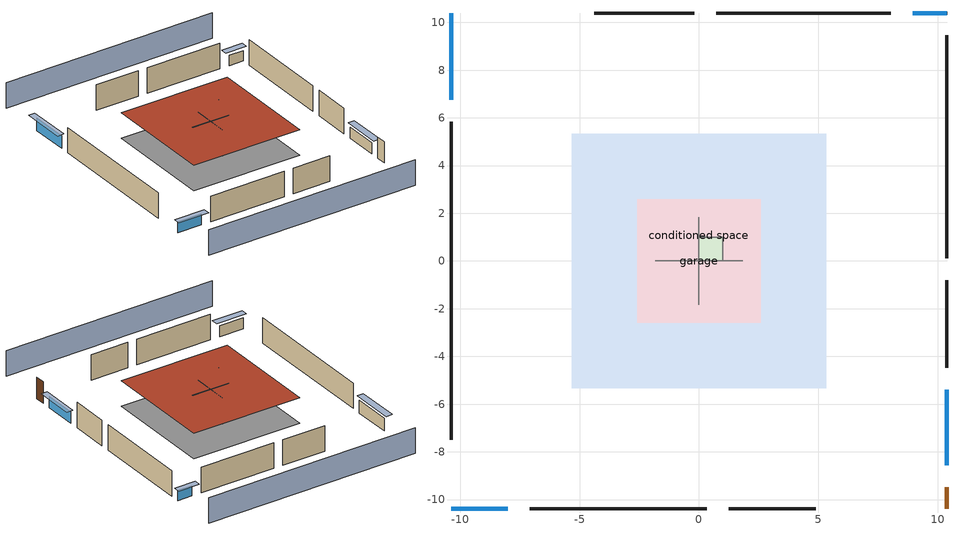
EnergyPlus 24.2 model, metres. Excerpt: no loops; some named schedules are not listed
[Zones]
central ac and furnace airloop ret air zone
 floor adiabatic (AdiabaticConst): 0,0 0,1 1,1 1,0 z0
 wall adiabatic (AdiabaticConst): 0,1 0,0 1,0 1,1 0,1 z0:1
 ceiling adiabatic (AdiabaticConst): 1,0 1,1 0,1 0,0 z1
conditioned space
 floor foundation (Slab2 construction): -5.34,-5.34 -5.34,5.34 5.34,5.34 5.34,-5.34 z0
 wall outside (AdiabaticWallConstruction 1): 10.39,-10.4 10.39,-9.48 z0:2.03
 wall outside (AdiabaticWallConstruction): -10.39,10.4 -10.39,6.76 z0:1.22; 10.4,10.39 8.97,10.39 z0:0.98; 10.39,-8.55 10.39,-5.4 z0:1.07; -10.4,-10.39 -8.02,-10.39 z0:1.04
 wall outside (Wall3 construction): -10.39,5.83 -10.39,-7.5 z0:2.44
 wall outside (Wall4 construction): -0.21,10.39 -4.39,10.39 z0:2.44
 wall outside (Wall7 construction): 10.39,0.12 10.39,9.47 z0:2.44
 wall outside (Wall8 construction): -7.09,-10.39 0.32,-10.39 z0:2.44
 wall to garage (Wall5 construction): 0,-1.83 0,1.83 z0:2.44
 wall to garage (Wall6 construction): 1.83,0 -1.83,0 z0:2.44
 window (WindowConstruction): -10.39,10.39 -10.39,6.76 z0:1.22
 window (WindowConstruction 1): 10.39,10.39 8.97,10.39 z0:0.98
 window (WindowConstruction 2): 10.39,-8.55 10.39,-5.4 z0:1.07
 window (WindowConstruction 3): -10.39,-10.39 -8.02,-10.39 z0:1.04
 door (Door): 10.39,-10.39 10.39,-9.48 z0:2.03
 roof outside (Roof2 construction): -5.34,5.34 -5.34,-5.34 5.34,-5.34 5.34,5.34 z2.44
garage
 floor foundation (Slab1 construction): -2.59,-2.59 -2.59,2.59 2.59,2.59 2.59,-2.59 z0
 wall outside (Wall1 construction): 8.04,10.39 0.72,10.39 z0:2.44
 wall outside (Wall2 construction): 10.39,-4.47 10.39,-0.81 z0:2.44
 wall outside (Wall9 construction): 1.25,-10.39 4.9,-10.39 z0:2.44
 roof outside (Roof1 construction): -2.59,2.59 -2.59,-2.59 2.59,-2.59 2.59,2.59 z2.44
shading: 10.39,14.97 -10.39,14.97 / -10.39,-14.97 10.39,-14.97 z0:2.44; -10.39,6.46 -10.39,10.7 -11,10.7 -11,6.46 z1.52; 8.66,10.39 10.7,10.39 10.7,11 8.66,11 z1.28; 10.39,-5.09 10.39,-8.86 11,-8.86 11,-5.09 z1.37; -7.71,-10.39 -10.7,-10.39 -10.7,-11 -7.71,-11 z1.34
[Building]
Building 1: Terrain=Suburbs
[Site:Location]
Portland Intl Arpt_OR: Latitude {deg}=45.59; Longitude {deg}=-122.6; Time Zone {hr}=-8; Elevation {m}=33; Keep Site Location Information=Yes
[Site:GroundTemperature:Shallow]
10.2558, 8.96328, 8.85977, 9.47314, 11.9355, 14.3863, 16.5111, 17.8571, 17.9714, 16.8767, 14.8061, 12.4304
[Site:WaterMainsTemperature]
Calculation Method=Schedule; Temperature Schedule=mains temperature schedule
[Material] Roughness=Rough; Thermal Absorptance=0.9
Name | Thickness {m} | Conductivity {W/m-K} | Density {kg/m3} | Specific Heat {J/kg-K} | Solar Absorptance | Visible Absorptance
asphalt or fiberglass shingles | 0.00635 | 0.162714 | 1121.4 | 1465.45 | 0.85 | 0.85
concrete 4.0 in. | 0.1016 | 1.803125 | 2242.8 | 837.4 | 0.7 | 0.7
door material | 0.04445 | 0.0612267 | 512.64 | 1214.23 | 0.7 | 0.7
floor covering | 0.0127 | 0.0450781 | 54.468 | 1339.84 | 0.9 | 0.9
furniture material conditioned space 1; furniture material garage 1 | 0.1524 | 0.115458 | 640.8 | 1214.23 | 0.6 | 0.6
gypsum board | 0.0127 | 0.160291 | 801 | 837.4 | 0.6 | 0.6
osb sheathing 0.5 in. | 0.0127 | 0.115458 | 512.64 | 1214.23 | 0.6 | 0.6
osb sheathing 0.5 in. 1; osb sheathing 0.5 in. 2; osb sheathing 0.5 in. 3 | 0.0127 | 0.115458 | 512.64 | 1214.23 | 0.7 | 0.7
osb sheathing 0.75 in. | 0.01905 | 0.115458 | 512.64 | 1214.23 | 0.7 | 0.7
roof rigid ins | 0.00254769 | 0.029427 | 32.04 | 1214.23 | 0.7 | 0.7
roof rigid ins 1 | 0.103632 | 0.029427 | 32.04 | 1214.23 | 0.7 | 0.7
roof stud and cavity | 0.2032 | 0.0828465 | 78.34581 | 1123.46 | 0.7 | 0.7
wall rigid ins | 0.512978 | 0.029427 | 32.04 | 1214.23 | 0.7 | 0.7
wall stud and cavity | 0.1397 | 0.727959 | 139.0536 | 1170.24 | 0.6 | 0.6
wall stud and cavity 1 | 0.1397 | 0.117713 | 139.0536 | 1170.24 | 0.7 | 0.7
wall stud and cavity 2 | 0.1397 | 0.103501 | 139.0536 | 1170.24 | 0.7 | 0.7
wall stud and cavity 3 | 0.0889 | 0.380278 | 52.3479 | 1209.89 | 0.7 | 0.7
wall stud and cavity 4 | 0.0889 | 0.391764 | 83.0341 | 1211.67 | 0.7 | 0.7
wood siding | 0.0254 | 0.102417 | 544.68 | 1172.36 | 0.85 | 0.85
wood siding 1; wood siding 2 | 0.0254 | 0.102417 | 544.68 | 1172.36 | 0.7 | 0.7
[Material:NoMass]
Adiabatic: Roughness=Rough; Thermal Resistance {m2-K/W}=176.1; Thermal Absorptance=0.9; Solar Absorptance=0.7; Visible Absorptance=0.7
[WindowMaterial:SimpleGlazingSystem]
WindowMaterial: U-Factor {W/m2-K}=1.93052; Solar Heat Gain Coefficient=0.49
[Construction]
AdiabaticConst: Adiabatic
AdiabaticWallConstruction: wood siding 1, wall rigid ins, wall stud and cavity 3, gypsum board
AdiabaticWallConstruction 1: wood siding 2, wall rigid ins, wall stud and cavity 3, gypsum board
Door: door material
furniture construction conditioned space 1: furniture material conditioned space 1
furniture construction garage 1: furniture material garage 1
PartitionWallConstruction: gypsum board, wall stud and cavity 4, gypsum board
Roof1 construction: asphalt or fiberglass shingles, roof rigid ins, osb sheathing 0.5 in.
Roof2 construction: asphalt or fiberglass shingles, roof rigid ins 1, osb sheathing 0.75 in., roof stud and cavity, gypsum board
Slab1 construction: concrete 4.0 in.
Slab2 construction: concrete 4.0 in., floor covering
Wall1 construction; Wall2 construction: wood siding, osb sheathing 0.5 in. 1, wall stud and cavity
Wall3 construction; Wall4 construction: wood siding, osb sheathing 0.5 in. 1, wall stud and cavity 1, gypsum board
Wall5 construction: osb sheathing 0.5 in. 2, wall stud and cavity 2, gypsum board
Wall6 construction: osb sheathing 0.5 in. 3, wall stud and cavity 2, gypsum board
Wall7 construction; Wall8 construction: wood siding, osb sheathing 0.5 in. 3, wall stud and cavity 1, gypsum board
Wall9 construction: wood siding, osb sheathing 0.5 in. 3, wall stud and cavity
WindowConstruction; WindowConstruction 1; WindowConstruction 2; WindowConstruction 3: WindowMaterial
[Zone] Multiplier=1
Name | Volume {m3} | Part of Total Floor Area
central ac and furnace airloop ret air zone | 1 | No
conditioned space | 278.185 | Yes
garage | 65.242 | Yes
[Space]
Name | Zone | Space Type | Volume {m3}
central ac and furnace airloop ret air space | central ac and furnace airloop ret air zone | Plenum Space Type
conditioned space 1 | conditioned space |  | 278.185
garage 1 | garage |  | 65.242
[SpaceList]
Plenum Space Type: central ac and furnace airloop ret air space
[OtherEquipment] Design Level Calculation Method=EquipmentLevel
Name | Fuel Type | Zone or ZoneList or Space or SpaceList | Schedule | Design Level {W} | Fraction Latent | Fraction Radiant | Fraction Lost
central ac and furnace airloop_0 RetCondToRP; central ac and furnace airloop_0 RetSensLkToRP | None | central ac and furnace airloop ret air space | Always On Discrete | 0 | 0 | 0 | 0
central ac and furnace airloop_0 RetLatLkToRP | None | central ac and furnace airloop ret air space | Always On Discrete | 0 | 1 | 0 | 0
central ac and furnace airloop_0 SupCondToLv; central ac and furnace airloop_0 SupSensLkToCond; mech vent house fan sensible load | None | conditioned space 1 | Always On Discrete | 0 | 0 | 0 | 0
central ac and furnace airloop_0 SupLatLkToCond; mech vent house fan latent load | None | conditioned space 1 | Always On Discrete | 0 | 1 | 0 | 0
clothes dryer 1 | NaturalGas | conditioned space 1 | clothes_dryer | 3167.28 | 0.015 | 0.081 | 0.85
cooking range 1 | NaturalGas | conditioned space 1 | cooking_range | 2114.38 | 0.16 | 0.384 | 0.2
general water use latent | None | conditioned space 1 | general water use schedule | 62.594 | 1 | 0 | 0
general water use sensible | None | conditioned space 1 | general water use schedule | -61.6891 | 0 | 0.6 | 0
central ac and furnace airloop_0 RetCondToDZ; central ac and furnace airloop_0 SupCondToDZ; central ac and furnace airloop_0 SupSensLkToDZ; water heater sens | None | garage 1 | Always On Discrete | 0 | 0 | 0 | 0
central ac and furnace airloop_0 SupLatLkToDZ; water heater lat | None | garage 1 | Always On Discrete | 0 | 1 | 0 | 0
water heater energy adjustment1 | Electricity | garage 1 | Always On Discrete | 0.01 | 0 | 0 | 1
[SurfaceProperty:ExposedFoundationPerimeter] Exposed Perimeter Calculation Method=TotalExposedPerimeter
Name | Total Exposed Perimeter {m}
Slab2 | 39.80688
Slab1 | 14.6304
[SurfaceProperty:IncidentSolarMultiplier] Incident Solar Multiplier=1; Incident Solar Multiplier Schedule=trans schedule winter=0.85 summer=0.7
Window1; Window2; Window3; Window4
[InternalMass]
Name | Construction | Zone or ZoneList | Space or SpaceList | Surface Area {m2}
furniture mass conditioned space 1 | furniture construction conditioned space 1 | conditioned space | conditioned space 1 | 45.63397
partition wall mass | PartitionWallConstruction | conditioned space | conditioned space 1 | 114.085
furniture mass garage 1 | furniture construction garage 1 | garage | garage 1 | 2.67561
[Lights] Design Level Calculation Method=LightingLevel; Return Air Fraction=0; Fraction Radiant=0.6; Fraction Visible=0.2; Fraction Replaceable=1
Name | Zone or ZoneList or Space or SpaceList | Schedule | Lighting Level {W}
interior lighting | conditioned space 1 | lighting_interior | 219.248
garage lighting | garage 1 | lighting_garage | 9.697
[People]
occupants: Zone or ZoneList or Space or SpaceList=conditioned space 1; Number of People Schedule=occupants; Number of People Calculation Method=People; Number of People=3; Fraction Radiant=0.314171; Sensible Heat Fraction=0.56303; Activity Level Schedule=occupants activity schedule; Carbon Dioxide Generation Rate {m3/s-W}=0; Enable ASHRAE 55 Comfort Warnings=No; Mean Radiant Temperature Calculation Type=EnclosureAveraged
[ElectricEquipment] Design Level Calculation Method=EquipmentLevel
Name | Zone or ZoneList or Space or SpaceList | Schedule | Design Level {W} | Fraction Latent | Fraction Radiant | Fraction Lost
ceiling fan | conditioned space 1 | ceiling_fan | 17.5997 | 0 | 0.558 | 0
clothes dryer | conditioned space 1 | clothes_dryer | 238.407 | 0.015 | 0.081 | 0.85
clothes washer | conditioned space 1 | clothes_washer | 263.267 | 0.03 | 0.162 | 0.7
cooking range | conditioned space 1 | cooking_range | 72.1457 | 0.16 | 0.384 | 0.2
dishwasher | conditioned space 1 | dishwasher | 485.625 | 0.3 | 0.18 | 0.4
fridge | conditioned space 1 | fridge schedule | 49.4292 | 0 | 0.6 | 0
mech vent bath fan 0 | conditioned space 1 | mech vent bath fan 0 schedule | 30 | 0 | 0 | 1
mech vent house fan | conditioned space 1 | mech vent house fan schedule | 0 | 0 | 0 | 1
mech vent house fan cfis | conditioned space 1 | mech vent house fan cfis schedule | 0 | 0 | 0 | 0
mech vent range fan 0 | conditioned space 1 | mech vent range fan 0 schedule | 30 | 0 | 0 | 1
misc plug loads | conditioned space 1 | plug_loads_other | 341.453 | 0.021 | 0.558 | 0.049
misc tv | conditioned space 1 | plug_loads_tv | 545.679 | 0 | 0.6 | 0
misc well pump | conditioned space 1 | misc well pump schedule | 93.5335 | 0 | 0 | 1
whole house fan | conditioned space 1 | Always On Discrete | 0 | 0 | 0 | 1
fridge 1 | garage 1 | fridge schedule 1 | 100.822 | 0 | 0.6 | 0
[ZoneInfiltration:DesignFlowRate] Schedule=Always On Discrete; Design Flow Rate Calculation Method=Flow/Zone; Design Flow Rate {m3/s}=0
Name | Zone or ZoneList or Space or SpaceList
infil flow; natural vent flow; whole house fan flow | conditioned space 1
garage 1 duct leakage imbalance infil flow | garage 1
[ZoneMixing] Schedule=Always On Continuous; Design Flow Rate Calculation Method=Flow/Zone; Design Flow Rate {m3/s}=0
Name | Zone or Space | Source Zone or Space
central ac and furnace airloop_0 ZoneMixDZToCond mix | conditioned space | garage
central ac and furnace airloop_0 ZoneMixCondToDZ mix | garage | conditioned space
[ZoneInfiltration:EffectiveLeakageArea]
infil garage 1: Zone or Space=garage 1; Schedule=Always On Discrete; Effective Air Leakage Area {cm2}=203.878; Stack Coefficient=0.000129147; Wind Coefficient=4.38083e-05
[AvailabilityManager:Scheduled]
central ac and furnace airloop Availability Manager: Schedule=Always On Discrete
[AirLoopHVAC:ReturnPlenum]
Air Loop HVAC Return Plenum 1: Zone=central ac and furnace airloop ret air zone
[WaterUse:Equipment]
dishwasher: Peak Flow Rate {m3/s}=7.5216e-06; Flow Rate Fraction Schedule=hot_water_dishwasher
[Foundation:Kiva] Wall Height Above Grade {m}=0.1016; Wall Depth Below Slab {m}=0.2032
Name | Initial Indoor Air Temperature {C}
Foundation Kiva 1 | 13.4258
Foundation Kiva 2 | 16.3889
[Foundation:Kiva:Settings]
Soil Conductivity {W/m-K}=1.3848; Soil Density {kg/m3}=1842.3; Soil Specific Heat {J/kg-K}=418.7; Ground Solar Absorptivity=0.9; Ground Thermal Absorptivity=0.9; Ground Surface Roughness {m}=0.03; Far-Field Width {m}=40; Deep-Ground Boundary Condition=ZeroFlux; Deep-Ground Depth {m}=40; Minimum Cell Dimension {m}=0.2; Maximum Cell Growth Coefficient=3; Simulation Timestep=Timestep
[Exterior:Lights]
exterior lighting: Schedule=exterior lighting schedule; Design Level {W}=6.19068
[EnergyManagementSystem:GlobalVariable]
central_ac_and_furnace_airloop_0_DuctImbalLkExhFanEquivCond
central_ac_and_furnace_airloop_0_DuctImbalLkExhFanEquivDZ
central_ac_and_furnace_airloop_0_DuctImbalLkSupFanEquivCond
central_ac_and_furnace_airloop_0_DuctImbalLkSupFanEquivDZ
central_ac_and_furnace_airloop_0_DZ_T
central_ac_and_furnace_airloop_0_DZ_W
central_ac_and_furnace_airloop_0_RetCondToDZ
central_ac_and_furnace_airloop_0_RetCondToRP
central_ac_and_furnace_airloop_0_RetLatLkToRP
central_ac_and_furnace_airloop_0_RetSensLkToRP
central_ac_and_furnace_airloop_0_SupCondToDZ
central_ac_and_furnace_airloop_0_SupCondToLv
central_ac_and_furnace_airloop_0_SupLatLkToCond
central_ac_and_furnace_airloop_0_SupLatLkToDZ
central_ac_and_furnace_airloop_0_SupSensLkToCond
central_ac_and_furnace_airloop_0_SupSensLkToDZ
central_ac_and_furnace_airloop_0_ZoneMixCondToDZ
central_ac_and_furnace_airloop_0_ZoneMixDZToCond
central_ac_and_furnace_airloop_AH_MFR
central_ac_and_furnace_airloop_AH_Tout
central_ac_and_furnace_airloop_AH_VFR
central_ac_and_furnace_airloop_AH_Wout
central_ac_and_furnace_airloop_Fan_RTF
central_ac_and_furnace_airloop_RA_T
central_ac_and_furnace_airloop_Ra_W
infil_program_Qfan
infil_program_Qinf
natural_vent_program_Qnv
natural_vent_program_Qwhf
[EnergyManagementSystem:Sensor]
Name | Output:Variable or Output:Meter Index Key | Output:Variable or Output:Meter
airflow_gain | infil flow | Infiltration Sensible Heat Gain Energy
airflow_gain_1 | natural vent flow | Infiltration Sensible Heat Gain Energy
airflow_gain_2 | whole house fan flow | Infiltration Sensible Heat Gain Energy
airflow_loss | infil flow | Infiltration Sensible Heat Loss Energy
airflow_loss_1 | natural vent flow | Infiltration Sensible Heat Loss Energy
airflow_loss_2 | whole house fan flow | Infiltration Sensible Heat Loss Energy
central_ac_and_furnace_airloop_0_DZ_T_s | garage | Zone Air Temperature
central_ac_and_furnace_airloop_0_DZ_W_s | garage | Zone Mean Air Humidity Ratio
central_ac_and_furnace_airloop_AH_MFR_s | Node 5 | System Node Mass Flow Rate
central_ac_and_furnace_airloop_AH_Tout_s | Node 5 | System Node Temperature
central_ac_and_furnace_airloop_AH_VFR_s | Node 5 | System Node Current Density Volume Flow Rate
central_ac_and_furnace_airloop_AH_Wout_s | Node 5 | System Node Humidity Ratio
central_ac_and_furnace_airloop_RA_T_s | Node 8 | System Node Temperature
central_ac_and_furnace_airloop_Ra_W_s | Node 8 | System Node Humidity Ratio
clg_load_cond |  | Cooling:EnergyTransfer:Zone:CONDITIONED SPACE
clg_load_duct |  | Cooling:EnergyTransfer:Zone:CENTRAL AC AND FURNACE AIRLOOP RET AIR ZONE
clg_sp_s; clg_sp_s_1 | cooling setpoint | Schedule Value
clothes_dryer_exhaust_0_sch_s | clothes_dryer | Schedule Value
cool_season | cooling season schedule | Schedule Value
ducts_conv | central ac and furnace airloop_0 RetCondToRP | Other Equipment Convective Heating Energy
ducts_conv_1 | central ac and furnace airloop_0 RetLatLkToRP | Other Equipment Convective Heating Energy
ducts_conv_2 | central ac and furnace airloop_0 RetSensLkToRP | Other Equipment Convective Heating Energy
ducts_conv_3 | central ac and furnace airloop_0 SupCondToLv | Other Equipment Convective Heating Energy
ducts_conv_4 | central ac and furnace airloop_0 SupLatLkToCond | Other Equipment Convective Heating Energy
ducts_conv_5 | central ac and furnace airloop_0 SupSensLkToCond | Other Equipment Convective Heating Energy
ducts_rad | central ac and furnace airloop_0 RetCondToRP | Other Equipment Radiant Heating Energy
ducts_rad_1 | central ac and furnace airloop_0 RetLatLkToRP | Other Equipment Radiant Heating Energy
ducts_rad_2 | central ac and furnace airloop_0 RetSensLkToRP | Other Equipment Radiant Heating Energy
ducts_rad_3 | central ac and furnace airloop_0 SupCondToLv | Other Equipment Radiant Heating Energy
ducts_rad_4 | central ac and furnace airloop_0 SupLatLkToCond | Other Equipment Radiant Heating Energy
ducts_rad_5 | central ac and furnace airloop_0 SupSensLkToCond | Other Equipment Radiant Heating Energy
fridge_tin_s_1 | garage | Zone Mean Air Temperature
htg_load_cond |  | Heating:EnergyTransfer:Zone:CONDITIONED SPACE
htg_load_duct |  | Heating:EnergyTransfer:Zone:CENTRAL AC AND FURNACE AIRLOOP RET AIR ZONE
htg_sp_s; htg_sp_s_1 | heating setpoint | Schedule Value
ig_ee_conv | ceiling fan | Electric Equipment Convective Heating Energy
ig_ee_conv_1 | clothes dryer | Electric Equipment Convective Heating Energy
ig_ee_conv_3 | cooking range | Electric Equipment Convective Heating Energy
ig_ee_conv_4 | dishwasher | Electric Equipment Convective Heating Energy
ig_ee_conv_5 | fridge | Electric Equipment Convective Heating Energy
ig_ee_conv_6 | misc plug loads | Electric Equipment Convective Heating Energy
ig_ee_conv_7 | misc tv | Electric Equipment Convective Heating Energy
ig_ee_conv_8 | misc well pump | Electric Equipment Convective Heating Energy
ig_ee_conv_9 | whole house fan | Electric Equipment Convective Heating Energy
ig_ee_rad | ceiling fan | Electric Equipment Radiant Heating Energy
ig_ee_rad_1 | clothes dryer | Electric Equipment Radiant Heating Energy
ig_ee_rad_3 | cooking range | Electric Equipment Radiant Heating Energy
ig_ee_rad_4 | dishwasher | Electric Equipment Radiant Heating Energy
ig_ee_rad_5 | fridge | Electric Equipment Radiant Heating Energy
ig_ee_rad_6 | misc plug loads | Electric Equipment Radiant Heating Energy
ig_ee_rad_7 | misc tv | Electric Equipment Radiant Heating Energy
ig_ee_rad_8 | misc well pump | Electric Equipment Radiant Heating Energy
ig_ee_rad_9 | whole house fan | Electric Equipment Radiant Heating Energy
ig_lgt_conv | interior lighting | Lights Convective Heating Energy
ig_lgt_rad | interior lighting | Lights Radiant Heating Energy
ig_lgt_vis | interior lighting | Lights Visible Radiation Heating Energy
ig_oe_conv | clothes dryer 1 | Other Equipment Convective Heating Energy
ig_oe_conv_1 | cooking range 1 | Other Equipment Convective Heating Energy
ig_oe_conv_2 | general water use latent | Other Equipment Convective Heating Energy
ig_oe_conv_3 | general water use sensible | Other Equipment Convective Heating Energy
ig_oe_rad | clothes dryer 1 | Other Equipment Radiant Heating Energy
ig_oe_rad_1 | cooking range 1 | Other Equipment Radiant Heating Energy
ig_oe_rad_2 | general water use latent | Other Equipment Radiant Heating Energy
ig_oe_rad_3 | general water use sensible | Other Equipment Radiant Heating Energy
ig_ppl_conv | occupants | People Convective Heating Energy
ig_ppl_rad | occupants | People Radiant Heating Energy
im_conv | furniture mass conditioned space 1 | Surface Inside Face Convection Heat Gain Energy
im_conv_1 | partition wall mass | Surface Inside Face Convection Heat Gain Energy
im_ig | furniture mass conditioned space 1 | Surface Inside Face Internal Gains Radiation Heat Gain Energy
im_ig_1 | partition wall mass | Surface Inside Face Internal Gains Radiation Heat Gain Energy
im_lgt | furniture mass conditioned space 1 | Surface Inside Face Lights Radiation Heat Gain Energy
im_lgt_1 | partition wall mass | Surface Inside Face Lights Radiation Heat Gain Energy
im_sol | furniture mass conditioned space 1 | Surface Inside Face Solar Radiation Heat Gain Energy
im_sol_1 | partition wall mass | Surface Inside Face Solar Radiation Heat Gain Energy
im_surf | furniture mass conditioned space 1 | Surface Inside Face Net Surface Thermal Radiation Heat Gain Energy
im_surf_1 | partition wall mass | Surface Inside Face Net Surface Thermal Radiation Heat Gain Energy
mech_vent_bath_fan_0_sch_s | mech vent bath fan 0 schedule | Schedule Value
mech_vent_range_fan_0_sch_s | mech vent range fan 0 schedule | Schedule Value
mv_conv | mech vent bath fan 0 | Electric Equipment Convective Heating Energy
mv_conv_1 | mech vent house fan | Electric Equipment Convective Heating Energy
mv_conv_2 | mech vent house fan cfis | Electric Equipment Convective Heating Energy
mv_conv_3 | mech vent range fan 0 | Electric Equipment Convective Heating Energy
mv_conv_4 | mech vent house fan latent load | Other Equipment Convective Heating Energy
mv_conv_5 | mech vent house fan sensible load | Other Equipment Convective Heating Energy
mv_rad | mech vent bath fan 0 | Electric Equipment Radiant Heating Energy
mv_rad_1 | mech vent house fan | Electric Equipment Radiant Heating Energy
mv_rad_2 | mech vent house fan cfis | Electric Equipment Radiant Heating Energy
mv_rad_3 | mech vent range fan 0 | Electric Equipment Radiant Heating Energy
mv_rad_4 | mech vent house fan latent load | Other Equipment Radiant Heating Energy
mv_rad_5 | mech vent house fan sensible load | Other Equipment Radiant Heating Energy
natural_vent_s | natural vent schedule | Schedule Value
out_pb_s |  | Site Outdoor Air Barometric Pressure
out_wt_s |  | Site Outdoor Air Humidity Ratio
site_vw_s |  | Site Wind Speed
ss_back_out | Window1 | Surface Window Shortwave from Zone Back Out Window Heat Transfer Rate
ss_back_out_1 | Window2 | Surface Window Shortwave from Zone Back Out Window Heat Transfer Rate
ss_back_out_2 | Window3 | Surface Window Shortwave from Zone Back Out Window Heat Transfer Rate
ss_back_out_3 | Window4 | Surface Window Shortwave from Zone Back Out Window Heat Transfer Rate
ss_conv | Door1 | Surface Inside Face Convection Heat Gain Energy
ss_conv_1 | Window1 | Surface Inside Face Convection Heat Gain Energy
ss_conv_2 | Window2 | Surface Inside Face Convection Heat Gain Energy
ss_conv_3 | Window3 | Surface Inside Face Convection Heat Gain Energy
ss_conv_4 | Window4 | Surface Inside Face Convection Heat Gain Energy
ss_ig | Door1 | Surface Inside Face Internal Gains Radiation Heat Gain Energy
ss_ig_1 | Window1 | Surface Inside Face Internal Gains Radiation Heat Gain Energy
ss_ig_2 | Window2 | Surface Inside Face Internal Gains Radiation Heat Gain Energy
ss_ig_3 | Window3 | Surface Inside Face Internal Gains Radiation Heat Gain Energy
ss_ig_4 | Window4 | Surface Inside Face Internal Gains Radiation Heat Gain Energy
ss_lgt | Door1 | Surface Inside Face Lights Radiation Heat Gain Energy
ss_sol | Door1 | Surface Inside Face Solar Radiation Heat Gain Energy
ss_surf | Door1 | Surface Inside Face Net Surface Thermal Radiation Heat Gain Energy
ss_surf_1 | Window1 | Surface Inside Face Net Surface Thermal Radiation Heat Gain Energy
ss_surf_2 | Window2 | Surface Inside Face Net Surface Thermal Radiation Heat Gain Energy
ss_surf_3 | Window3 | Surface Inside Face Net Surface Thermal Radiation Heat Gain Energy
ss_surf_4 | Window4 | Surface Inside Face Net Surface Thermal Radiation Heat Gain Energy
ss_trans_in | Window1 | Surface Window Transmitted Solar Radiation Rate
ss_trans_in_1 | Window2 | Surface Window Transmitted Solar Radiation Rate
ss_trans_in_2 | Window3 | Surface Window Transmitted Solar Radiation Rate
ss_trans_in_3 | Window4 | Surface Window Transmitted Solar Radiation Rate
ss_trans_out | Window1 | Surface Inside Face Initial Transmitted Diffuse Transmitted Out Window Solar Radiation Rate
ss_trans_out_1 | Window2 | Surface Inside Face Initial Transmitted Diffuse Transmitted Out Window Solar Radiation Rate
ss_trans_out_2 | Window3 | Surface Inside Face Initial Transmitted Diffuse Transmitted Out Window Solar Radiation Rate
ss_trans_out_3 | Window4 | Surface Inside Face Initial Transmitted Diffuse Transmitted Out Window Solar Radiation Rate
s_conv | Roof2 | Surface Inside Face Convection Heat Gain Energy
s_conv_1 | Slab2 | Surface Inside Face Convection Heat Gain Energy
s_conv_2 | Wall3 | Surface Inside Face Convection Heat Gain Energy
s_conv_3 | Wall4 | Surface Inside Face Convection Heat Gain Energy
s_conv_4 | Wall5 | Surface Inside Face Convection Heat Gain Energy
s_conv_5 | Wall6 | Surface Inside Face Convection Heat Gain Energy
s_conv_6 | Wall7 | Surface Inside Face Convection Heat Gain Energy
s_conv_7 | Wall8 | Surface Inside Face Convection Heat Gain Energy
s_ig | Roof2 | Surface Inside Face Internal Gains Radiation Heat Gain Energy
s_ig_1 | Slab2 | Surface Inside Face Internal Gains Radiation Heat Gain Energy
s_ig_2 | Wall3 | Surface Inside Face Internal Gains Radiation Heat Gain Energy
s_ig_3 | Wall4 | Surface Inside Face Internal Gains Radiation Heat Gain Energy
s_ig_4 | Wall5 | Surface Inside Face Internal Gains Radiation Heat Gain Energy
